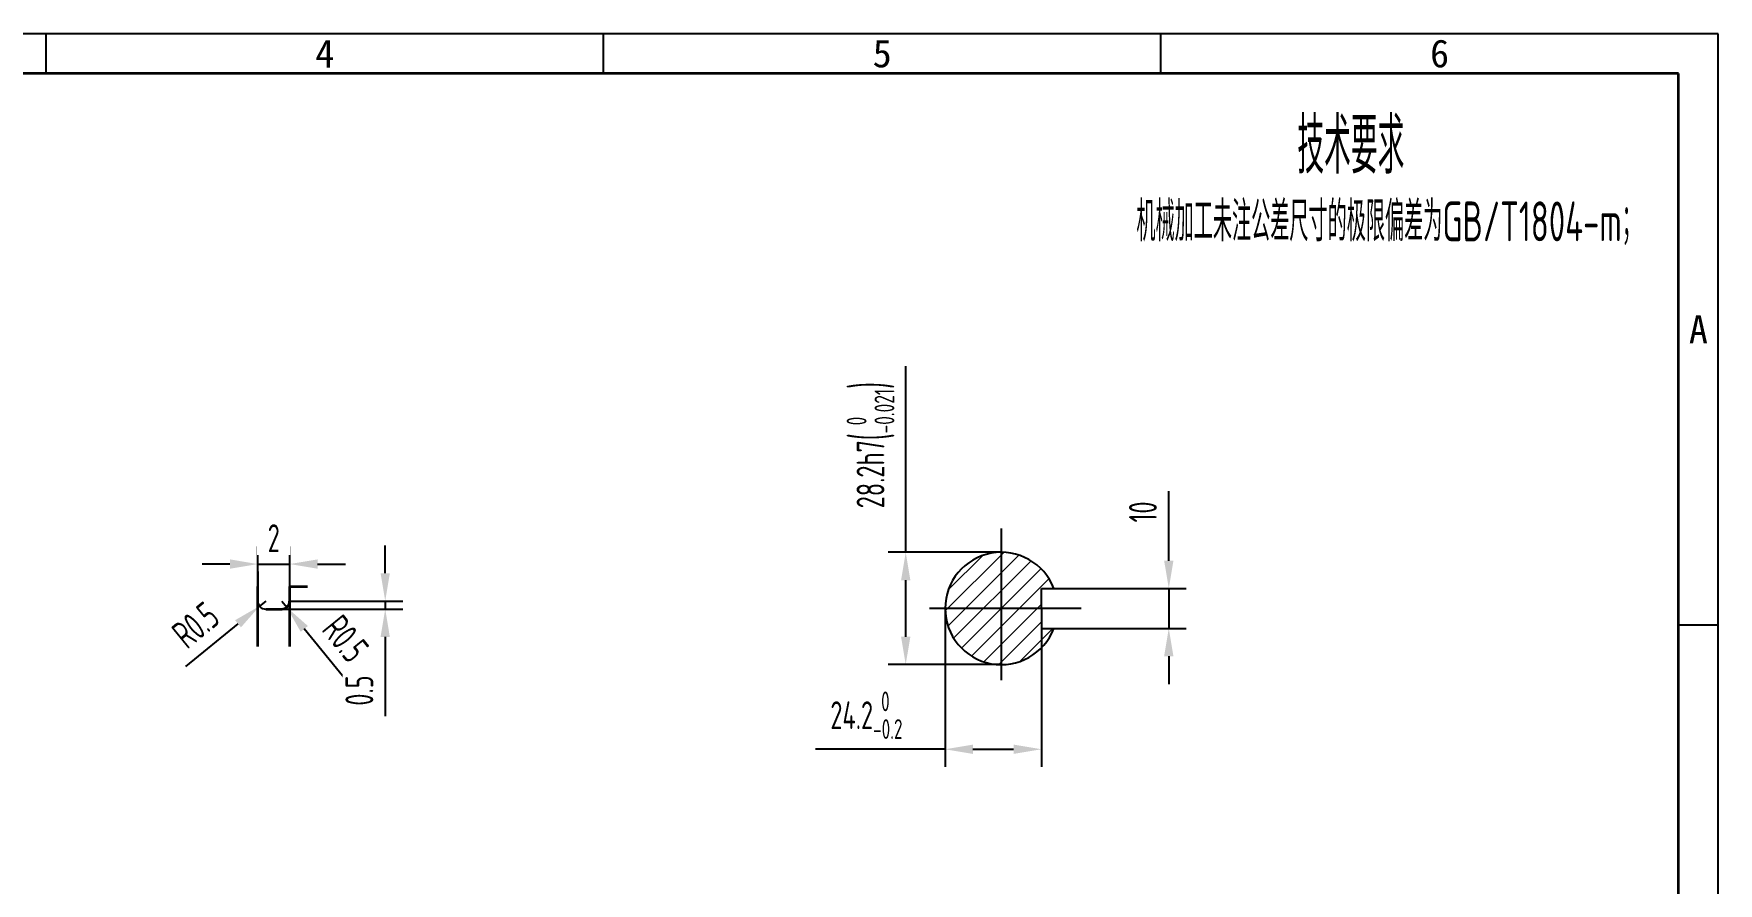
# Model space of a CAD drawing. Header units: millimetres. Extents: x 189 to 1029, y 82 to 676.
# Drawn here: x 605.6 to 1028.7, y 462.5 to 675.8 of the extents above; entities that cross this region are included whole.
import ezdxf
from ezdxf.enums import TextEntityAlignment as Align

# ---------------------------------------------------------------- set-up
doc = ezdxf.new("R2010")
doc.units = ezdxf.units.MM
doc.header["$LTSCALE"] = 2
doc.linetypes.add('CENTER2', pattern=[28.575, 19.05, -3.175, 3.175, -3.175])
for name, color, linetype, lineweight in [('01', 7, 'Continuous', 35), ('1粗实线', 7, 'Continuous', 35), ('4剖面线层', 4, 'Continuous', 18), ('5标注层', 3, 'Continuous', 18)]:
    doc.layers.add(name, color=color, linetype=linetype, lineweight=lineweight)
for name, color, linetype in [('2细线层', 3, 'Continuous'), ('3中心线层', 1, 'CENTER2'), ('6文字层', 2, 'Continuous'), ('6文本', 2, 'Continuous'), ('图框层', 7, 'Continuous')]:
    doc.layers.add(name, color=color, linetype=linetype)
doc.styles.add('PC_TEXTSTYLE', font='ISOCP.SHX', dxfattribs={"width": 0.707, "bigfont": 'GBCBIG.SHX'})
doc.styles.add('PC_TEXTSTYLE4', font='ISOCP.SHX', dxfattribs={"width": 0.707, "bigfont": 'GBCBIG.SHX'})
doc.styles.get("Standard").update_dxf_attribs({"font": 'SimSun.ttf'})
doc.dimstyles.new('GB_LINEAR', dxfattribs={"dimtxt": 3.5, "dimasz": 3.5, "dimexe": 2.2, "dimexo": 0, "dimgap": 1.5, "dimtad": 1, "dimdsep": 46, "dimtxsty": 'PC_TEXTSTYLE', "dimcen": 0, "dimclrd": 3, "dimclre": 3, "dimclrt": 2, "dimadec": 0, "dimazin": 2, "dimtp": 0.1, "dimtm": 0.1, "dimtfac": 0.71, "dimtdec": 3, "dimtmove": 0, "dimatfit": 3, "dimfxl": 1, "dimtfill": 1, "dimarcsym": 0})
doc.dimstyles.new('GB_RADIAL', dxfattribs={"dimtxt": 3.5, "dimasz": 3.5, "dimexe": 2.2, "dimexo": 2, "dimgap": 1.5, "dimtad": 1, "dimjust": 4, "dimdsep": 46, "dimtxsty": 'PC_TEXTSTYLE', "dimcen": 0, "dimclrd": 3, "dimclre": 3, "dimclrt": 2, "dimadec": 0, "dimazin": 2, "dimtp": 0.1, "dimtm": 0.1, "dimtfac": 0.71, "dimtdec": 3, "dimtmove": 0, "dimatfit": 2, "dimfxl": 1, "dimtfill": 1, "dimarcsym": 0})

# ---------------------------------------------------------------- blocks, each defined once
blk = doc.blocks.new('ZwmFrameMain_A3^_^无分区图框^_^landscape')
at = {"layer": '1粗实线'}
for p, q in [((390, 287), (0, 287)), ((390, 0), (390, 287))]:
    blk.add_line(p, q, dxfattribs=at)
at = {"layer": '2细线层'}
for p, q in [((395, 292), (-25, 292)), ((185, 287), (185, 292)), ((255, 287), (255, 292)), ((325, 287), (325, 292)), ((395, -5), (395, 292)), ((395, 217.75), (390, 217.75))]:
    blk.add_line(p, q, dxfattribs=at)
at = {"layer": '6文本', "char_height": 3.5, "attachment_point": 5}
for s, insert in [('4', (220, 289.5)), ('5', (290, 289.5)), ('6', (360, 289.5)), ('A', (392.5, 254.875))]:
    blk.add_mtext_dynamic_manual_height_columns(s, width=32.54412, gutter_width=159.57, heights=[0], dxfattribs=dict(at, insert=insert))
blk = doc.blocks.new('*U44', base_point=(852.34, 421.72))
for p, q in [((851.34, 424.08), (851.34, 422.22)), ((851.34, 421.72), (851.34, 419.36))]:
    blk.add_line(p, q)
blk.add_arc((851.84, 422.22), 0.5, 180, 270)
at = {"layer": '01'}
for p, q in [((851.34, 419.36), (851.34, 423.14)), ((853.34, 423.14), (854.47, 423.14)), ((853.34, 423.14), (853.34, 422.22)), ((853.34, 422.22), (853.34, 419.36)), ((851.84, 421.72), (852.84, 421.72))]:
    blk.add_line(p, q, dxfattribs=at)
blk.add_arc((852.84, 422.22), 0.5, 270, 360, dxfattribs=at)
blk = doc.blocks.new('*D45')
at = {"layer": '5标注层', "color": 3, "linetype": 'Continuous', "lineweight": -2, "transparency": 16777216}
for p, q in [((661.88, 531.31), (661.88, 547.01)), ((669.88, 531.31), (669.88, 547.01)), ((654.88, 542.61), (647.88, 542.61)), ((661.88, 542.61), (669.88, 542.61)), ((676.88, 542.61), (683.88, 542.61))]:
    blk.add_line(p, q, dxfattribs=at)
at = {"layer": '5标注层', "color": 3, "transparency": 16777216}
for points in [[(654.88, 541.44), (654.88, 543.78), (661.88, 542.61)], [(676.88, 543.78), (676.88, 541.44), (669.88, 542.61)]]:
    blk.add_solid(points, dxfattribs=at)
at = {"layer": 'Defpoints', "color": 0, "transparency": 16777216}
for p in [(669.88, 542.61), (661.88, 531.31), (669.88, 531.31)]:
    blk.add_point(p, dxfattribs=at)
at = {"layer": '5标注层', "color": 2, "transparency": 16777216, "insert": (665.88, 549.11), "char_height": 7, "attachment_point": 5, "style": 'PC_TEXTSTYLE', "bg_fill": 3, "box_fill_scale": 1.1, "bg_fill_color": 257, "bg_fill_transparency": 0}
blk.add_mtext('2', dxfattribs=at)
blk = doc.blocks.new('*D46')
at = {"layer": '5标注层', "color": 3, "lineweight": -2, "transparency": 16777216}
for p, q in [((663.88, 533.31), (662.33, 532.05)), ((643.83, 516.93), (656.91, 527.62))]:
    blk.add_line(p, q, dxfattribs=at)
at = {"layer": '5标注层', "color": 3, "transparency": 16777216}
blk.add_solid([(657.65, 526.72), (656.17, 528.52), (662.33, 532.05)], dxfattribs=at)
at = {"layer": 'Defpoints', "color": 0, "transparency": 16777216}
for p in [(663.88, 533.31), (662.33, 532.05)]:
    blk.add_point(p, dxfattribs=at)
at = {"layer": '5标注层', "color": 2, "transparency": 16777216, "insert": (646.26, 527.31), "char_height": 7, "attachment_point": 5, "rotation": 39.2537, "style": 'PC_TEXTSTYLE', "bg_fill": 3, "box_fill_scale": 1.1, "bg_fill_color": 257, "bg_fill_transparency": 0}
blk.add_mtext('R0.5', dxfattribs=at)
blk = doc.blocks.new('*D47')
at = {"layer": '5标注层', "color": 3, "lineweight": -2, "transparency": 16777216}
for p, q in [((667.88, 533.31), (669.14, 531.76)), ((684.2, 513.22), (673.55, 526.33))]:
    blk.add_line(p, q, dxfattribs=at)
at = {"layer": '5标注层', "color": 3, "transparency": 16777216}
blk.add_solid([(674.46, 527.06), (672.65, 525.59), (669.14, 531.76)], dxfattribs=at)
at = {"layer": 'Defpoints', "color": 0, "transparency": 16777216}
for p in [(667.88, 533.31), (669.14, 531.76)]:
    blk.add_point(p, dxfattribs=at)
at = {"layer": '5标注层', "color": 2, "transparency": 16777216, "insert": (683.92, 523.87), "char_height": 7, "attachment_point": 5, "rotation": 309.0924, "style": 'PC_TEXTSTYLE', "bg_fill": 3, "box_fill_scale": 1.1, "bg_fill_color": 257, "bg_fill_transparency": 0}
blk.add_mtext('R0.5', dxfattribs=at)
blk = doc.blocks.new('*D48')
at = {"layer": '5标注层', "color": 3, "linetype": 'Continuous', "lineweight": -2, "transparency": 16777216}
for p, q in [((693.88, 540.31), (693.88, 547.31)), ((669.88, 533.31), (698.28, 533.31)), ((693.88, 533.31), (693.88, 531.31)), ((665.88, 531.31), (698.28, 531.31)), ((693.88, 524.31), (693.88, 504.38))]:
    blk.add_line(p, q, dxfattribs=at)
at = {"layer": '5标注层', "color": 3, "transparency": 16777216}
for points in [[(692.71, 540.31), (695.04, 540.31), (693.88, 533.31)], [(695.04, 524.31), (692.71, 524.31), (693.88, 531.31)]]:
    blk.add_solid(points, dxfattribs=at)
at = {"layer": 'Defpoints', "color": 0, "transparency": 16777216}
for p in [(669.88, 533.31), (665.88, 531.31), (693.88, 531.31)]:
    blk.add_point(p, dxfattribs=at)
at = {"layer": '5标注层', "color": 2, "transparency": 16777216, "insert": (687.38, 510.85), "char_height": 7, "attachment_point": 5, "rotation": 90, "style": 'PC_TEXTSTYLE', "bg_fill": 3, "box_fill_scale": 1.1, "bg_fill_color": 257, "bg_fill_transparency": 0}
blk.add_mtext('0.5', dxfattribs=at)
blk = doc.blocks.new('*D49')
at = {"layer": '5标注层', "color": 3, "linetype": 'Continuous', "lineweight": -2, "transparency": 16777216}
for p, q in [((834.5, 531.46), (834.5, 491.71)), ((858.7, 531.46), (858.7, 491.71)), ((834.5, 496.11), (801.97, 496.11)), ((841.5, 496.11), (851.7, 496.11))]:
    blk.add_line(p, q, dxfattribs=at)
at = {"layer": '5标注层', "color": 3, "transparency": 16777216}
for points in [[(841.5, 497.28), (841.5, 494.94), (834.5, 496.11)], [(851.7, 494.94), (851.7, 497.28), (858.7, 496.11)]]:
    blk.add_solid(points, dxfattribs=at)
at = {"layer": 'Defpoints', "color": 0, "transparency": 16777216}
for p in [(834.5, 531.46), (858.7, 531.46), (858.7, 496.11)]:
    blk.add_point(p, dxfattribs=at)
at = {"layer": '5标注层', "color": 2, "transparency": 16777216, "insert": (814.74, 504.66), "char_height": 7, "attachment_point": 5, "style": 'PC_TEXTSTYLE', "bg_fill": 3, "box_fill_scale": 1.1, "bg_fill_color": 257, "bg_fill_transparency": 0}
blk.add_mtext('{\\A1;24.2{}{\\H0.71x;\\C2;\\S 0^ -0.2;}}', dxfattribs=at)
blk = doc.blocks.new('*D50')
at = {"layer": '5标注层', "color": 3, "linetype": 'Continuous', "lineweight": -2, "transparency": 16777216}
for p, q in [((824.6, 545.56), (824.6, 592.33)), ((848.6, 545.56), (820.2, 545.56)), ((824.6, 524.36), (824.6, 538.56)), ((848.6, 517.36), (820.2, 517.36))]:
    blk.add_line(p, q, dxfattribs=at)
at = {"layer": '5标注层', "color": 3, "transparency": 16777216}
for points in [[(825.77, 538.56), (823.44, 538.56), (824.6, 545.56)], [(823.44, 524.36), (825.77, 524.36), (824.6, 517.36)]]:
    blk.add_solid(points, dxfattribs=at)
at = {"layer": 'Defpoints', "color": 0, "transparency": 16777216}
for p in [(824.6, 545.56), (848.6, 545.56), (848.6, 517.36)]:
    blk.add_point(p, dxfattribs=at)
at = {"layer": '5标注层', "color": 2, "transparency": 16777216, "insert": (815.77, 572.45), "char_height": 7, "attachment_point": 5, "rotation": 90, "style": 'PC_TEXTSTYLE', "bg_fill": 3, "box_fill_scale": 1.1, "bg_fill_color": 257, "bg_fill_transparency": 0}
blk.add_mtext('{\\A1;28.2{}{{h7\\H0.7143x;{\\H2x;\\W0.5;(}\\S 0^ -0.021;{\\H2x;\\W0.5;)}}}}', dxfattribs=at)
blk = doc.blocks.new('*D51')
at = {"layer": '5标注层', "color": 3, "linetype": 'Continuous', "lineweight": -2, "transparency": 16777216}
for p, q in [((890.68, 543.46), (890.68, 560.92)), ((861.79, 536.46), (895.08, 536.46)), ((890.68, 536.46), (890.68, 526.46)), ((861.79, 526.46), (895.08, 526.46)), ((890.68, 519.46), (890.68, 512.46))]:
    blk.add_line(p, q, dxfattribs=at)
at = {"layer": '5标注层', "color": 3, "transparency": 16777216}
for points in [[(889.51, 543.46), (891.85, 543.46), (890.68, 536.46)], [(891.85, 519.46), (889.51, 519.46), (890.68, 526.46)]]:
    blk.add_solid(points, dxfattribs=at)
at = {"layer": 'Defpoints', "color": 0, "transparency": 16777216}
for p in [(861.79, 536.46), (861.79, 526.46), (890.68, 526.46)]:
    blk.add_point(p, dxfattribs=at)
at = {"layer": '5标注层', "color": 2, "transparency": 16777216, "insert": (884.18, 555.69), "char_height": 7, "attachment_point": 5, "rotation": 90, "style": 'PC_TEXTSTYLE', "bg_fill": 3, "box_fill_scale": 1.1, "bg_fill_color": 257, "bg_fill_transparency": 0}
blk.add_mtext('10', dxfattribs=at)

msp = doc.modelspace()

# ---------------------------------------------------------------- hatches: boundary and pattern name
at = {"layer": '4剖面线层'}
h = msp.add_hatch(dxfattribs=at)
h.set_pattern_fill('ANSI31', color=256)
h.set_pattern_definition([(45, (834.5047, 517.362), (-2.24506, 2.24506), [])])
h.paths.add_polyline_path([(834.505, 531.462), (848.605, 531.462), (848.605, 517.362, -0.4142136)])
h.paths.add_polyline_path([(834.505, 531.462, -0.4142136), (848.605, 545.562), (848.605, 531.462)])
h.paths.add_polyline_path([(848.605, 517.362), (848.605, 531.462), (858.705, 531.462), (858.705, 526.462), (861.788, 526.462, -0.3116111)])
h.paths.add_polyline_path([(848.605, 531.462), (848.605, 545.562, -0.3116111), (861.788, 536.462), (858.705, 536.462), (858.705, 531.462)])

# ---------------------------------------------------------------- linework, layer by layer
for p, q in [((858.705, 531.462), (858.705, 536.462)), ((858.705, 536.462), (861.788, 536.462)), ((858.705, 531.462), (858.705, 526.462)), ((858.705, 526.462), (861.788, 526.462))]:
    msp.add_line(p, q)
msp.add_arc((848.605, 531.462), 14.1, 20.76954, 339.23046)
at = {"layer": '3中心线层'}
for p, q in [((848.605, 551.562), (848.605, 511.362)), ((868.705, 531.462), (828.505, 531.462))]:
    msp.add_line(p, q, dxfattribs=at)

# ---------------------------------------------------------------- block references
at = {"xscale": 4, "yscale": 4, "zscale": 4}
msp.add_blockref('*U44', (665.876, 531.314), dxfattribs=at)
at = {"layer": '图框层', "xscale": 2, "yscale": 2, "zscale": 2}
msp.add_blockref('ZwmFrameMain_A3^_^无分区图框^_^landscape', (238.694, 91.769), dxfattribs=at)

# ---------------------------------------------------------------- texts
at = {"layer": '6文字层', "style": 'PC_TEXTSTYLE4', "width": 0.667}
msp.add_text('技术要求', height=14, dxfattribs=at).set_placement((922.968, 654.647), align=Align.TOP_LEFT)
at = {"layer": '6文字层', "insert": (882.545, 633.647), "char_height": 10, "width": 190.2895, "attachment_point": 1, "style": 'PC_TEXTSTYLE4'}
msp.add_mtext('\\pi-10.42,l10.42,t5,7115;{\\W0.667;机械加工未注公差尺寸的极限偏差为GB/T1804-m；}', dxfattribs=at)

# ---------------------------------------------------------------- next in the draw order: dimensions: what is measured, and where the dimension line sits
at = {"layer": '5标注层'}
dim = msp.add_linear_dim(base=(890.681, 526.462), p1=(861.788, 536.462), p2=(861.788, 526.462), angle=90, dimstyle='GB_LINEAR', override={"dimscale": 2, "dimlfac": 1, "dimtvp": 0.1}, dxfattribs=at)
dim.commit()
dim.dimension.update_dxf_attribs({"geometry": '*D51', "text_midpoint": (890.681, 555.691), "dimtype": 160})
dim = msp.add_linear_dim(base=(669.876, 542.609), p1=(661.876, 531.314), p2=(669.876, 531.314), dimstyle='GB_LINEAR', override={"dimscale": 2, "dimlfac": 0.25, "dimtvp": 0.1}, dxfattribs=at)
dim.commit()
dim.dimension.update_dxf_attribs({"geometry": '*D45', "text_midpoint": (665.876, 549.109)})
dim = msp.add_linear_dim(base=(858.705, 496.111), p1=(834.505, 531.462), p2=(858.705, 531.462), text='{\\A1;<>{}{\\H0.71x;\\C2;\\S 0^ -0.2;}}', dimstyle='GB_LINEAR', override={"dimscale": 2, "dimpost": '<>', "dimtol": 0, "dimlim": 0, "dimtp": 0, "dimtm": 0.2, "dimtvp": 0.1}, dxfattribs=at)
dim.commit()
dim.dimension.update_dxf_attribs({"geometry": '*D49', "text_midpoint": (814.736, 496.111), "dimtype": 160})

# ---------------------------------------------------------------- next in the draw order: dimensions: what is measured, and where the dimension line sits
dim = msp.add_linear_dim(base=(824.605, 545.562), p1=(848.605, 517.362), p2=(848.605, 545.562), angle=90, text='{\\A1;<>{}{{h7\\H0.7143x;{\\H2x;\\W0.5;(}\\S 0^ -0.021;{\\H2x;\\W0.5;)}}}}', dimstyle='GB_LINEAR', override={"dimscale": 2, "dimpost": '<>', "dimtol": 0, "dimlim": 0, "dimtp": 0, "dimtm": 0.021, "dimtvp": 0.1}, dxfattribs=at)
dim.commit()
dim.dimension.update_dxf_attribs({"geometry": '*D50', "text_midpoint": (815.769, 572.448)})
for center, mpoint, picture, middle in [((663.876, 533.314), (662.328, 532.049), '*D46', (650.369, 522.277)), ((667.876, 533.314), (669.138, 531.762), '*D47', (678.876, 519.776))]:
    dim = msp.add_radius_dim(center=center, mpoint=mpoint, dimstyle='GB_RADIAL', override={"dimscale": 2, "dimlfac": 0.25, "dimtvp": 0.1}, dxfattribs=at)
    dim.commit()
    dim.dimension.update_dxf_attribs({"geometry": picture, "text_midpoint": middle, "dimtype": 164})

# ---------------------------------------------------------------- next in the draw order: dimensions: what is measured, and where the dimension line sits
dim = msp.add_linear_dim(base=(693.876, 531.314), p1=(669.876, 533.314), p2=(665.876, 531.314), angle=90, dimstyle='GB_LINEAR', override={"dimscale": 2, "dimlfac": 0.25, "dimtvp": 0.1}, dxfattribs=at)
dim.commit()
dim.dimension.update_dxf_attribs({"geometry": '*D48', "text_midpoint": (687.376, 510.848)})

doc.saveas('drawing.dxf')
